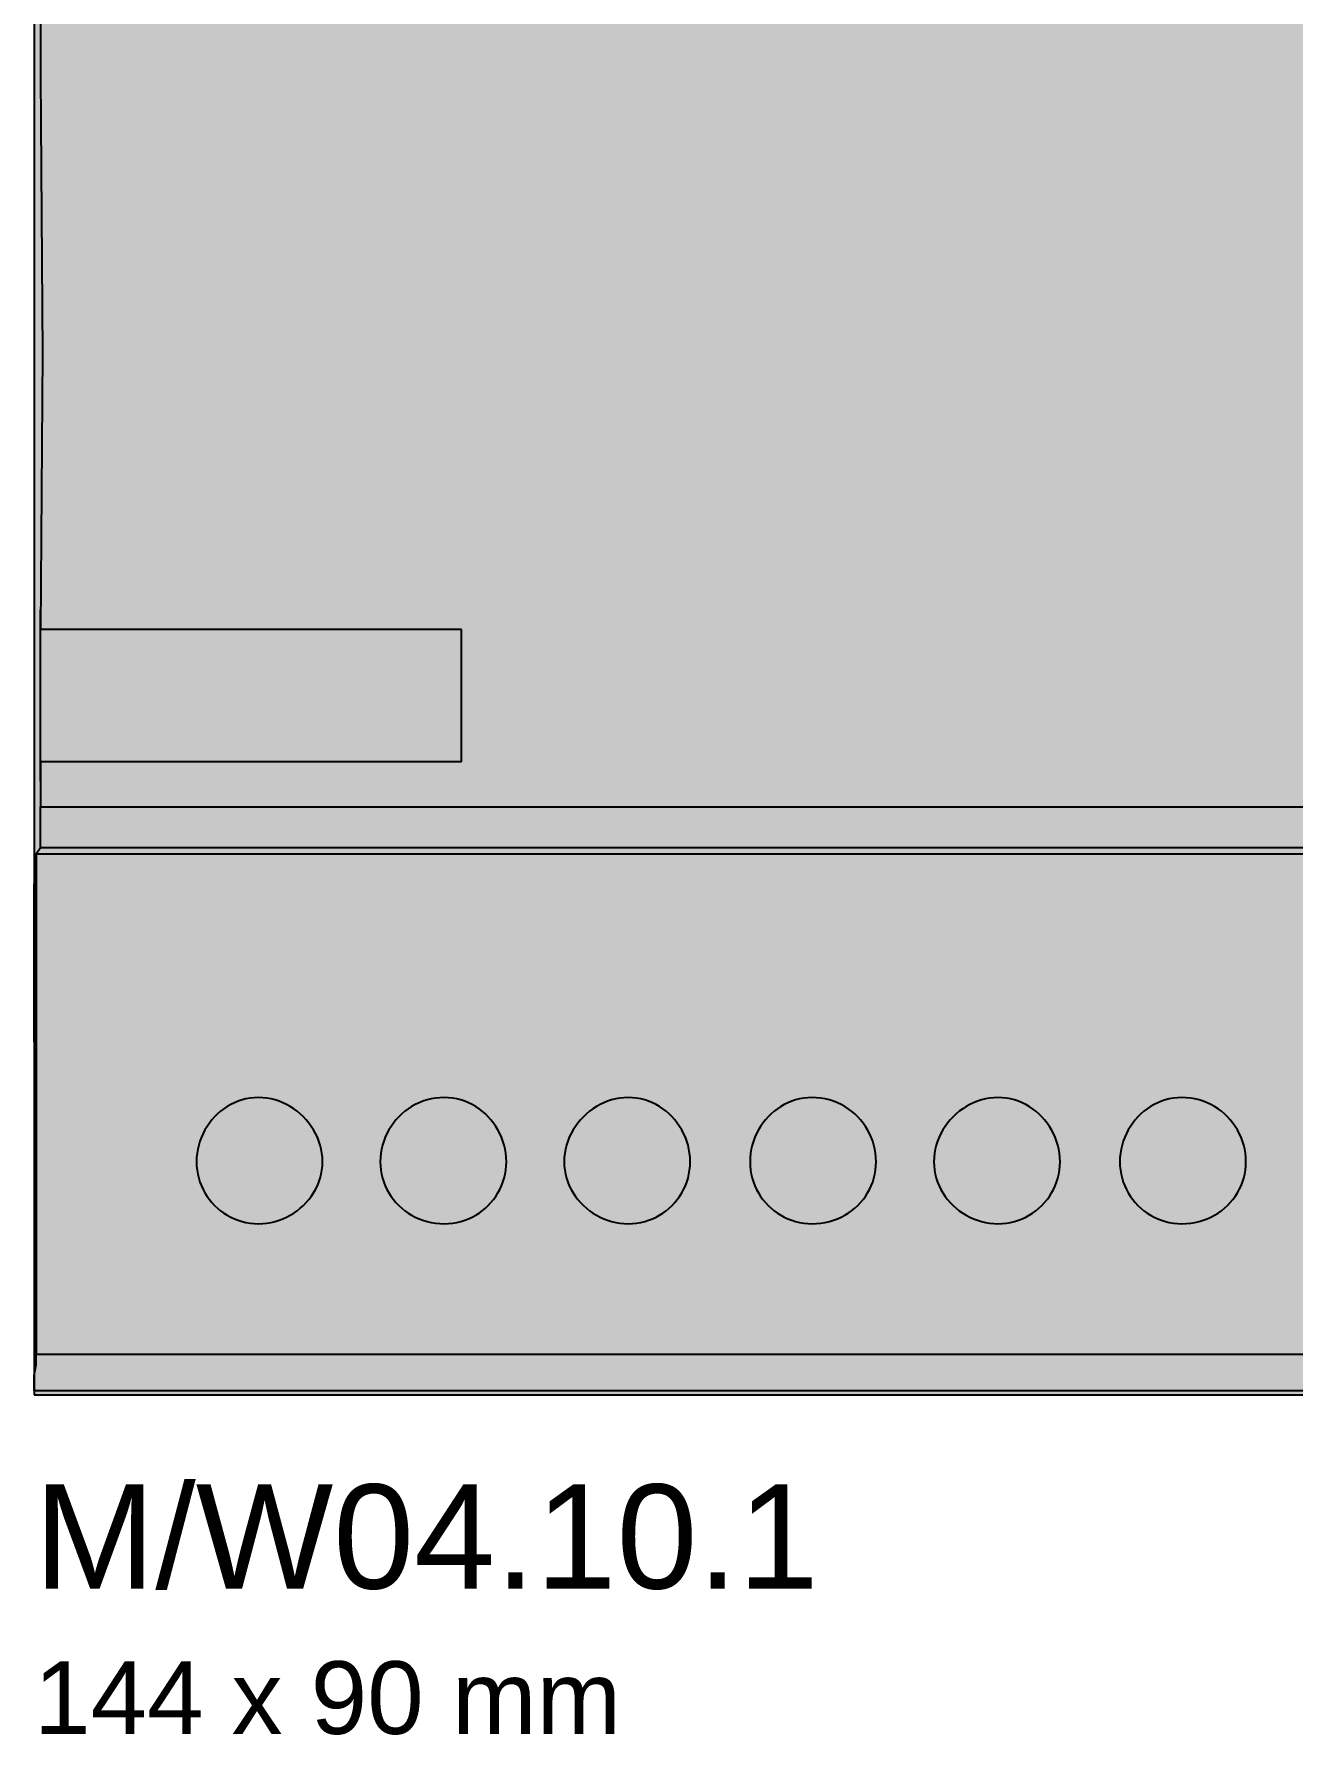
# Model space of a CAD drawing. Header units: millimetres. Extents: x 0 to 966, y -664 to 90.
# Drawn here: x 250 to 301.9, y -664 to -593.8 of the extents above; entities that cross this region are included whole.
import ezdxf

# ---------------------------------------------------------------- set-up
doc = ezdxf.new("R2010")
doc.units = ezdxf.units.MM
for name, color, linetype in [('HDL_BODY', 7, 'Continuous'), ('HDL_COLOUR', 7, 'Continuous'), ('HDL_DETAIL', 7, 'Continuous')]:
    doc.layers.add(name, color=color, linetype=linetype)
doc.styles.add('HDL_ARIAL', font='arial.ttf')

# ---------------------------------------------------------------- blocks, each defined once
blk = doc.blocks.new('M_W04.10.1_FRONT')
at = {"layer": 'HDL_BODY', "true_color": 0x202126}
blk.add_hatch(color=250, dxfattribs=at).paths.add_polyline_path([(0, 0), (144, 0), (144, 90), (0, 90)])
at = {"layer": 'HDL_BODY', "true_color": 0x2a2a30}
blk.add_hatch(color=250, dxfattribs=at).paths.add_polyline_path([(0.4, 20.52), (143.6, 20.52), (143.6, 68.31), (0.4, 68.31)])
at = {"layer": 'HDL_BODY', "true_color": 0x23242a}
blk.add_hatch(color=250, dxfattribs=at).paths.add_polyline_path([(0.4, 0.5), (143.6, 0.5), (143.6, 19.8), (0.4, 19.8)])
at = {"layer": 'HDL_COLOUR', "true_color": 0x757a83}
blk.add_hatch(color=8, dxfattribs=at).paths.add_polyline_path([(0.265, 26.118), (17.636, 26.118), (17.636, 31.587), (0.265, 31.587)])
at = {"layer": 'HDL_COLOUR', "true_color": 0x18191d}
for points in [[(11.904, 9.618), (11.898, 9.793), (11.879, 9.966), (11.849, 10.137), (11.806, 10.304), (11.753, 10.467), (11.689, 10.627), (11.616, 10.782), (11.532, 10.931), (11.439, 11.076), (11.338, 11.214), (11.228, 11.346), (11.111, 11.471), (10.986, 11.588), (10.854, 11.698), (10.716, 11.799), (10.572, 11.892), (10.422, 11.976), (10.268, 12.05), (10.108, 12.113), (9.945, 12.167), (9.778, 12.209), (9.608, 12.24), (9.435, 12.258), (9.259, 12.265), (9.084, 12.258), (8.912, 12.24), (8.744, 12.209), (8.58, 12.167), (8.42, 12.113), (8.264, 12.05), (8.114, 11.976), (7.969, 11.892), (7.83, 11.799), (7.697, 11.698), (7.571, 11.588), (7.451, 11.471), (7.339, 11.346), (7.235, 11.214), (7.139, 11.076), (7.051, 10.931), (6.972, 10.782), (6.903, 10.627), (6.843, 10.467), (6.793, 10.304), (6.754, 10.137), (6.725, 9.966), (6.708, 9.793), (6.702, 9.618), (6.708, 9.443), (6.725, 9.271), (6.754, 9.102), (6.793, 8.938), (6.843, 8.778), (6.903, 8.622), (6.972, 8.472), (7.051, 8.327), (7.139, 8.188), (7.235, 8.055), (7.339, 7.928), (7.451, 7.809), (7.571, 7.697), (7.697, 7.593), (7.83, 7.496), (7.969, 7.409), (8.114, 7.33), (8.264, 7.26), (8.42, 7.2), (8.58, 7.15), (8.744, 7.111), (8.912, 7.082), (9.084, 7.065), (9.259, 7.059), (9.435, 7.065), (9.608, 7.082), (9.778, 7.111), (9.945, 7.15), (10.108, 7.2), (10.268, 7.26), (10.422, 7.33), (10.572, 7.409), (10.716, 7.496), (10.854, 7.593), (10.986, 7.697), (11.111, 7.809), (11.228, 7.928), (11.338, 8.055), (11.439, 8.188), (11.532, 8.327), (11.616, 8.472), (11.689, 8.622), (11.753, 8.778), (11.806, 8.938), (11.849, 9.102), (11.879, 9.271), (11.898, 9.443), (11.904, 9.618)], [(19.488, 9.618), (19.482, 9.793), (19.465, 9.966), (19.436, 10.137), (19.397, 10.304), (19.347, 10.467), (19.287, 10.627), (19.217, 10.782), (19.139, 10.931), (19.051, 11.076), (18.955, 11.214), (18.851, 11.346), (18.739, 11.471), (18.619, 11.588), (18.493, 11.698), (18.36, 11.799), (18.221, 11.892), (18.076, 11.976), (17.926, 12.05), (17.77, 12.113), (17.61, 12.167), (17.446, 12.209), (17.277, 12.24), (17.106, 12.258), (16.931, 12.265), (16.745, 12.258), (16.564, 12.24), (16.387, 12.209), (16.214, 12.167), (16.047, 12.113), (15.885, 12.05), (15.729, 11.976), (15.579, 11.892), (15.435, 11.799), (15.298, 11.698), (15.168, 11.588), (15.046, 11.471), (14.931, 11.346), (14.825, 11.214), (14.727, 11.076), (14.638, 10.931), (14.558, 10.782), (14.488, 10.627), (14.427, 10.467), (14.377, 10.304), (14.337, 10.137), (14.309, 9.966), (14.291, 9.793), (14.285, 9.618), (14.291, 9.443), (14.309, 9.271), (14.337, 9.102), (14.377, 8.938), (14.427, 8.778), (14.488, 8.622), (14.558, 8.472), (14.638, 8.327), (14.727, 8.188), (14.825, 8.055), (14.931, 7.928), (15.046, 7.809), (15.168, 7.697), (15.298, 7.593), (15.435, 7.496), (15.579, 7.409), (15.729, 7.33), (15.885, 7.26), (16.047, 7.2), (16.214, 7.15), (16.387, 7.111), (16.564, 7.082), (16.745, 7.065), (16.931, 7.059), (17.106, 7.065), (17.277, 7.082), (17.446, 7.111), (17.61, 7.15), (17.77, 7.2), (17.926, 7.26), (18.076, 7.33), (18.221, 7.409), (18.36, 7.496), (18.493, 7.592), (18.619, 7.697), (18.739, 7.809), (18.851, 7.928), (18.955, 8.055), (19.051, 8.188), (19.139, 8.327), (19.217, 8.472), (19.287, 8.622), (19.347, 8.778), (19.397, 8.938), (19.436, 9.102), (19.465, 9.271), (19.482, 9.443), (19.488, 9.618)], [(27.072, 9.618), (27.066, 9.793), (27.048, 9.966), (27.02, 10.137), (26.98, 10.304), (26.93, 10.467), (26.87, 10.627), (26.801, 10.782), (26.722, 10.931), (26.635, 11.076), (26.538, 11.214), (26.434, 11.346), (26.322, 11.471), (26.203, 11.588), (26.077, 11.698), (25.944, 11.799), (25.805, 11.892), (25.66, 11.976), (25.509, 12.05), (25.354, 12.113), (25.194, 12.167), (25.029, 12.209), (24.861, 12.24), (24.689, 12.258), (24.515, 12.265), (24.339, 12.258), (24.166, 12.24), (23.996, 12.209), (23.829, 12.167), (23.665, 12.113), (23.506, 12.05), (23.351, 11.976), (23.202, 11.892), (23.057, 11.799), (22.919, 11.698), (22.787, 11.588), (22.663, 11.471), (22.545, 11.346), (22.435, 11.214), (22.334, 11.076), (22.241, 10.931), (22.158, 10.782), (22.084, 10.627), (22.02, 10.467), (21.967, 10.304), (21.925, 10.137), (21.894, 9.966), (21.875, 9.793), (21.869, 9.618), (21.875, 9.443), (21.894, 9.271), (21.925, 9.102), (21.967, 8.938), (22.02, 8.778), (22.084, 8.622), (22.158, 8.472), (22.241, 8.327), (22.334, 8.188), (22.435, 8.055), (22.545, 7.928), (22.663, 7.809), (22.787, 7.697), (22.919, 7.592), (23.057, 7.496), (23.202, 7.409), (23.351, 7.33), (23.506, 7.26), (23.665, 7.2), (23.829, 7.15), (23.996, 7.111), (24.166, 7.082), (24.339, 7.065), (24.515, 7.059), (24.689, 7.065), (24.861, 7.082), (25.029, 7.111), (25.194, 7.15), (25.354, 7.2), (25.509, 7.26), (25.66, 7.33), (25.805, 7.409), (25.944, 7.496), (26.077, 7.592), (26.203, 7.697), (26.322, 7.809), (26.434, 7.928), (26.538, 8.055), (26.635, 8.188), (26.722, 8.327), (26.801, 8.472), (26.87, 8.622), (26.93, 8.778), (26.98, 8.938), (27.02, 9.102), (27.048, 9.271), (27.066, 9.443), (27.072, 9.618)], [(34.742, 9.618), (34.736, 9.793), (34.719, 9.966), (34.69, 10.137), (34.65, 10.304), (34.6, 10.467), (34.54, 10.627), (34.47, 10.782), (34.39, 10.931), (34.301, 11.076), (34.203, 11.214), (34.097, 11.346), (33.982, 11.471), (33.86, 11.588), (33.73, 11.698), (33.594, 11.799), (33.45, 11.892), (33.3, 11.976), (33.144, 12.05), (32.982, 12.113), (32.815, 12.167), (32.643, 12.209), (32.466, 12.24), (32.285, 12.258), (32.099, 12.265), (31.924, 12.258), (31.752, 12.24), (31.584, 12.209), (31.419, 12.167), (31.259, 12.113), (31.103, 12.05), (30.953, 11.976), (30.808, 11.892), (30.668, 11.799), (30.535, 11.698), (30.409, 11.588), (30.29, 11.471), (30.178, 11.346), (30.073, 11.214), (29.977, 11.076), (29.889, 10.931), (29.811, 10.782), (29.741, 10.627), (29.681, 10.467), (29.631, 10.304), (29.592, 10.137), (29.563, 9.966), (29.546, 9.793), (29.54, 9.618), (29.546, 9.443), (29.563, 9.271), (29.592, 9.102), (29.631, 8.938), (29.681, 8.778), (29.741, 8.622), (29.811, 8.472), (29.889, 8.327), (29.977, 8.188), (30.073, 8.055), (30.178, 7.928), (30.29, 7.809), (30.409, 7.697), (30.535, 7.592), (30.668, 7.496), (30.808, 7.409), (30.953, 7.33), (31.103, 7.26), (31.259, 7.2), (31.419, 7.15), (31.584, 7.111), (31.752, 7.082), (31.924, 7.065), (32.099, 7.059), (32.285, 7.065), (32.466, 7.082), (32.643, 7.111), (32.815, 7.15), (32.982, 7.2), (33.144, 7.26), (33.3, 7.33), (33.45, 7.409), (33.594, 7.496), (33.73, 7.592), (33.86, 7.697), (33.982, 7.809), (34.097, 7.928), (34.203, 8.055), (34.301, 8.188), (34.39, 8.327), (34.47, 8.472), (34.54, 8.622), (34.6, 8.778), (34.65, 8.938), (34.69, 9.102), (34.719, 9.271), (34.736, 9.443), (34.742, 9.618)], [(42.328, 9.618), (42.323, 9.793), (42.305, 9.966), (42.276, 10.137), (42.237, 10.304), (42.187, 10.467), (42.127, 10.627), (42.057, 10.782), (41.978, 10.931), (41.891, 11.076), (41.794, 11.214), (41.69, 11.346), (41.578, 11.471), (41.458, 11.588), (41.332, 11.698), (41.199, 11.799), (41.059, 11.892), (40.914, 11.976), (40.764, 12.05), (40.609, 12.113), (40.448, 12.167), (40.284, 12.209), (40.116, 12.24), (39.944, 12.258), (39.769, 12.265), (39.594, 12.258), (39.421, 12.24), (39.25, 12.209), (39.083, 12.167), (38.92, 12.113), (38.76, 12.05), (38.606, 11.976), (38.456, 11.892), (38.312, 11.799), (38.174, 11.698), (38.042, 11.588), (37.917, 11.471), (37.8, 11.346), (37.69, 11.214), (37.588, 11.076), (37.496, 10.931), (37.412, 10.782), (37.338, 10.627), (37.274, 10.467), (37.221, 10.304), (37.179, 10.137), (37.148, 9.966), (37.13, 9.793), (37.123, 9.618), (37.13, 9.443), (37.148, 9.271), (37.179, 9.102), (37.221, 8.938), (37.274, 8.778), (37.338, 8.622), (37.412, 8.472), (37.496, 8.327), (37.588, 8.188), (37.69, 8.055), (37.8, 7.928), (37.917, 7.809), (38.042, 7.697), (38.174, 7.592), (38.312, 7.496), (38.456, 7.409), (38.606, 7.33), (38.76, 7.26), (38.92, 7.2), (39.083, 7.15), (39.25, 7.111), (39.421, 7.082), (39.594, 7.065), (39.769, 7.059), (39.944, 7.065), (40.116, 7.082), (40.284, 7.111), (40.448, 7.15), (40.609, 7.2), (40.764, 7.26), (40.914, 7.33), (41.059, 7.409), (41.199, 7.496), (41.332, 7.592), (41.458, 7.697), (41.578, 7.809), (41.69, 7.928), (41.794, 8.055), (41.891, 8.188), (41.978, 8.327), (42.057, 8.472), (42.127, 8.622), (42.187, 8.778), (42.237, 8.938), (42.276, 9.102), (42.305, 9.271), (42.323, 9.443), (42.328, 9.618)], [(49.998, 9.618), (49.992, 9.793), (49.974, 9.966), (49.946, 10.137), (49.906, 10.304), (49.856, 10.467), (49.795, 10.627), (49.725, 10.782), (49.645, 10.931), (49.556, 11.076), (49.458, 11.214), (49.352, 11.346), (49.238, 11.471), (49.115, 11.588), (48.985, 11.698), (48.848, 11.799), (48.705, 11.892), (48.555, 11.976), (48.398, 12.05), (48.236, 12.113), (48.069, 12.167), (47.896, 12.209), (47.719, 12.24), (47.538, 12.258), (47.352, 12.265), (47.177, 12.258), (47.005, 12.24), (46.837, 12.209), (46.673, 12.167), (46.513, 12.113), (46.358, 12.05), (46.207, 11.976), (46.062, 11.892), (45.923, 11.799), (45.79, 11.698), (45.664, 11.588), (45.545, 11.471), (45.433, 11.346), (45.329, 11.214), (45.233, 11.076), (45.145, 10.931), (45.066, 10.782), (44.997, 10.627), (44.937, 10.467), (44.887, 10.304), (44.848, 10.137), (44.819, 9.966), (44.802, 9.793), (44.796, 9.618), (44.802, 9.443), (44.819, 9.271), (44.848, 9.102), (44.887, 8.938), (44.937, 8.778), (44.997, 8.622), (45.066, 8.472), (45.145, 8.327), (45.233, 8.188), (45.329, 8.055), (45.433, 7.928), (45.545, 7.809), (45.664, 7.697), (45.79, 7.592), (45.923, 7.496), (46.062, 7.409), (46.207, 7.33), (46.358, 7.26), (46.513, 7.2), (46.673, 7.15), (46.837, 7.111), (47.005, 7.082), (47.177, 7.065), (47.352, 7.059), (47.538, 7.065), (47.719, 7.082), (47.896, 7.111), (48.069, 7.15), (48.236, 7.2), (48.398, 7.26), (48.555, 7.33), (48.705, 7.409), (48.848, 7.496), (48.985, 7.592), (49.115, 7.697), (49.238, 7.809), (49.352, 7.928), (49.458, 8.055), (49.556, 8.188), (49.645, 8.327), (49.725, 8.472), (49.795, 8.622), (49.856, 8.778), (49.906, 8.938), (49.946, 9.102), (49.974, 9.271), (49.992, 9.443), (49.998, 9.618)]]:
    blk.add_hatch(color=250, dxfattribs=at).paths.add_polyline_path(points)
at = {"layer": 'HDL_DETAIL', "color": 251, "true_color": 0x52555c}
for points in [[(0, 0), (144, 0), (144, 90), (0, 90), (0, 0)], [(0, 22.324), (144, 22.324), (144, 67.764), (0, 67.764), (0, 22.324)], [(0.265, 32.383), (0.265, 32.383)], [(0.265, 32.383), (0.265, 32.383)], [(0.265, 32.383), (0.265, 32.383)], [(0.265, 32.383), (0.265, 32.383)], [(0.265, 32.383), (0.265, 32.383)], [(0.265, 32.383), (0.265, 32.383)], [(0.265, 32.383), (0.265, 32.383)], [(0.265, 32.383), (0.265, 32.383)], [(0.265, 32.383), (0.265, 32.383)], [(0.265, 32.383), (0.265, 32.383)], [(0.265, 32.383), (0.265, 32.383)], [(0.265, 32.383), (0.265, 32.383)], [(0.265, 32.383), (0.265, 32.383)], [(0.265, 32.383), (0.265, 32.383)], [(0.265, 32.383), (0.265, 32.383)], [(0.265, 32.383), (0.265, 32.383)], [(0.265, 32.383), (0.265, 32.383)], [(0.265, 32.383), (0.265, 32.383)], [(0.265, 32.383), (0.265, 32.383)], [(0.265, 32.383), (0.265, 32.383)], [(0.265, 32.383), (0.265, 32.383)], [(0.265, 32.383), (0.265, 32.383)], [(0.265, 32.383), (0.265, 32.383)], [(0.265, 31.587), (0.265, 31.587)], [(17.636, 31.587), (17.636, 31.587)], [(17.636, 31.587), (17.636, 31.587)], [(0.265, 26.118), (0.265, 26.118)], [(17.636, 26.118), (17.636, 26.118)], [(17.636, 26.118), (17.636, 26.118)], [(0.265, 25.324), (0.265, 25.324)], [(0.265, 25.324), (0.265, 25.324)], [(0.265, 25.324), (0.265, 25.324)], [(0.265, 25.324), (0.265, 25.324)], [(0.265, 25.324), (0.265, 25.324)], [(0.265, 25.324), (0.265, 25.324)], [(0.265, 25.324), (0.265, 25.324)], [(0.265, 25.324), (0.265, 25.324)], [(0.265, 25.324), (0.265, 25.324)], [(0.265, 25.324), (0.265, 25.324)], [(0.265, 25.324), (0.265, 25.324)], [(0.265, 25.324), (0.265, 25.324)], [(0.265, 25.324), (0.265, 25.324)], [(0.265, 25.324), (0.265, 25.324)], [(0.265, 25.324), (0.265, 25.324)], [(0.265, 25.324), (0.265, 25.324)], [(0.265, 25.324), (0.265, 25.324)], [(0.265, 25.324), (0.265, 25.324)], [(0.265, 25.324), (0.265, 25.324)], [(0.265, 25.324), (0.265, 25.324)], [(0.265, 25.324), (0.265, 25.324)], [(0.265, 25.324), (0.265, 25.324)], [(0.265, 25.324), (0.265, 25.324)], [(0, 25.235), (0, 25.235)], [(0.265, 24.265), (0.265, 24.265)], [(0, 23.383), (0, 23.383)], [(0.265, 22.588), (0.265, 22.588)], [(0.265, 22.588), (0.265, 22.588)], [(0.088, 22.324), (0.088, 22.324)], [(0.088, 22.324), (0.088, 22.324)], [(0.088, 22.324), (0.088, 22.324)], [(0, 21.088), (0, 21.088)], [(0, 21.088), (0, 21.088)], [(0, 21.088), (0, 21.088)], [(0, 21.088), (0, 21.088)], [(0, 21.088), (0, 21.088)], [(0, 21.088), (0, 21.088)], [(0, 21.088), (0, 21.088)], [(0, 21.088), (0, 21.088)], [(0, 21.088), (0, 21.088)], [(0, 21.088), (0, 21.088)], [(0, 21.088), (0, 21.088)], [(0, 21.088), (0, 21.088)], [(0, 21.088), (0, 21.088)], [(0, 21.088), (0, 21.088)], [(0, 21.088), (0, 21.088)], [(0, 21.088), (0, 21.088)], [(0, 21.088), (0, 21.088)], [(0, 21.088), (0, 21.088)], [(0, 21.088), (0, 21.088)], [(0, 21.088), (0, 21.088)], [(0, 21.088), (0, 21.088)], [(0, 21.088), (0, 21.088)], [(0, 21.088), (0, 21.088)], [(0, 21.088), (0, 21.088)], [(0, 21.088), (0, 21.088)], [(0, 20.824), (0, 20.824)], [(0, 20.824), (0, 20.824)], [(0, 20.824), (0, 20.824)], [(0, 20.824), (0, 20.824)], [(0, 20.824), (0, 20.824)], [(0, 20.824), (0, 20.824)], [(0, 20.824), (0, 20.824)], [(0, 20.824), (0, 20.824)], [(0, 20.824), (0, 20.824)], [(0, 20.824), (0, 20.824)], [(0, 20.824), (0, 20.824)], [(0, 20.824), (0, 20.824)], [(0, 20.824), (0, 20.824)], [(0, 20.824), (0, 20.824)], [(0, 20.824), (0, 20.824)], [(0, 20.824), (0, 20.824)], [(0, 20.824), (0, 20.824)], [(0, 20.824), (0, 20.824)], [(0, 20.824), (0, 20.824)], [(0, 20.824), (0, 20.824)], [(0, 20.824), (0, 20.824)], [(0, 20.824), (0, 20.824)], [(0, 20.824), (0, 20.824)], [(0, 20.824), (0, 20.824)], [(0, 14.824), (0, 14.824)], [(0, 14.824), (0, 14.824)], [(0, 14.824), (0, 14.824)], [(0, 14.824), (0, 14.824)], [(0, 14.824), (0, 14.824)], [(0, 14.824), (0, 14.824)], [(0, 14.824), (0, 14.824)], [(0, 14.824), (0, 14.824)], [(0, 14.824), (0, 14.824)], [(0, 14.824), (0, 14.824)], [(0, 14.824), (0, 14.824)], [(0, 14.824), (0, 14.824)], [(0, 14.824), (0, 14.824)], [(0, 14.824), (0, 14.824)], [(0, 14.824), (0, 14.824)], [(0, 14.824), (0, 14.824)], [(0, 14.824), (0, 14.824)], [(0, 14.824), (0, 14.824)], [(0, 14.824), (0, 14.824)], [(0, 14.824), (0, 14.824)], [(0, 14.824), (0, 14.824)], [(0, 14.824), (0, 14.824)], [(0, 14.824), (0, 14.824)], [(0, 14.824), (0, 14.824)], [(0, 14.559), (0, 14.559)], [(0, 14.559), (0, 14.559)], [(0, 14.559), (0, 14.559)], [(0, 14.559), (0, 14.559)], [(0, 14.559), (0, 14.559)], [(0, 14.559), (0, 14.559)], [(0, 14.559), (0, 14.559)], [(0, 14.559), (0, 14.559)], [(0, 14.559), (0, 14.559)], [(0, 14.559), (0, 14.559)], [(0, 14.559), (0, 14.559)], [(0, 14.559), (0, 14.559)], [(0, 14.559), (0, 14.559)], [(0, 14.559), (0, 14.559)], [(0, 14.559), (0, 14.559)], [(0, 14.559), (0, 14.559)], [(0, 14.559), (0, 14.559)], [(0, 14.559), (0, 14.559)], [(0, 14.559), (0, 14.559)], [(0, 14.559), (0, 14.559)], [(0, 14.559), (0, 14.559)], [(0, 14.559), (0, 14.559)], [(0, 14.559), (0, 14.559)], [(0, 14.559), (0, 14.559)], [(0, 14.559), (0, 14.559)], [(0, 12.353), (0, 12.353)], [(11.904, 9.618), (11.898, 9.793), (11.879, 9.966), (11.849, 10.137), (11.806, 10.304), (11.753, 10.467), (11.689, 10.627), (11.616, 10.782), (11.532, 10.931), (11.439, 11.076), (11.338, 11.214), (11.228, 11.346), (11.111, 11.471), (10.986, 11.588), (10.854, 11.698), (10.716, 11.799), (10.572, 11.892), (10.422, 11.976), (10.268, 12.05), (10.108, 12.113), (9.945, 12.167), (9.778, 12.209), (9.608, 12.24), (9.435, 12.258), (9.259, 12.265), (9.084, 12.258), (8.912, 12.24), (8.744, 12.209), (8.58, 12.167), (8.42, 12.113), (8.264, 12.05), (8.114, 11.976), (7.969, 11.892), (7.83, 11.799), (7.697, 11.698), (7.571, 11.588), (7.451, 11.471), (7.339, 11.346), (7.235, 11.214), (7.139, 11.076), (7.051, 10.931), (6.972, 10.782), (6.903, 10.627), (6.843, 10.467), (6.793, 10.304), (6.754, 10.137), (6.725, 9.966), (6.708, 9.793), (6.702, 9.618), (6.708, 9.443), (6.725, 9.271), (6.754, 9.102), (6.793, 8.938), (6.843, 8.778), (6.903, 8.622), (6.972, 8.472), (7.051, 8.327), (7.139, 8.188), (7.235, 8.055), (7.339, 7.928), (7.451, 7.809), (7.571, 7.697), (7.697, 7.593), (7.83, 7.496), (7.969, 7.409), (8.114, 7.33), (8.264, 7.26), (8.42, 7.2), (8.58, 7.15), (8.744, 7.111), (8.912, 7.082), (9.084, 7.065), (9.259, 7.059), (9.435, 7.065), (9.608, 7.082), (9.778, 7.111), (9.945, 7.15), (10.108, 7.2), (10.268, 7.26), (10.422, 7.33), (10.572, 7.409), (10.716, 7.496), (10.854, 7.593), (10.986, 7.697), (11.111, 7.809), (11.228, 7.928), (11.338, 8.055), (11.439, 8.188), (11.532, 8.327), (11.616, 8.472), (11.689, 8.622), (11.753, 8.778), (11.806, 8.938), (11.849, 9.102), (11.879, 9.271), (11.898, 9.443), (11.904, 9.618)], [(19.488, 9.618), (19.482, 9.793), (19.465, 9.966), (19.436, 10.137), (19.397, 10.304), (19.347, 10.467), (19.287, 10.627), (19.217, 10.782), (19.139, 10.931), (19.051, 11.076), (18.955, 11.214), (18.851, 11.346), (18.739, 11.471), (18.619, 11.588), (18.493, 11.698), (18.36, 11.799), (18.221, 11.892), (18.076, 11.976), (17.926, 12.05), (17.77, 12.113), (17.61, 12.167), (17.446, 12.209), (17.277, 12.24), (17.106, 12.258), (16.931, 12.265), (16.745, 12.258), (16.564, 12.24), (16.387, 12.209), (16.214, 12.167), (16.047, 12.113), (15.885, 12.05), (15.729, 11.976), (15.579, 11.892), (15.435, 11.799), (15.298, 11.698), (15.168, 11.588), (15.046, 11.471), (14.931, 11.346), (14.825, 11.214), (14.727, 11.076), (14.638, 10.931), (14.558, 10.782), (14.488, 10.627), (14.427, 10.467), (14.377, 10.304), (14.337, 10.137), (14.309, 9.966), (14.291, 9.793), (14.285, 9.618), (14.291, 9.443), (14.309, 9.271), (14.337, 9.102), (14.377, 8.938), (14.427, 8.778), (14.488, 8.622), (14.558, 8.472), (14.638, 8.327), (14.727, 8.188), (14.825, 8.055), (14.931, 7.928), (15.046, 7.809), (15.168, 7.697), (15.298, 7.593), (15.435, 7.496), (15.579, 7.409), (15.729, 7.33), (15.885, 7.26), (16.047, 7.2), (16.214, 7.15), (16.387, 7.111), (16.564, 7.082), (16.745, 7.065), (16.931, 7.059), (17.106, 7.065), (17.277, 7.082), (17.446, 7.111), (17.61, 7.15), (17.77, 7.2), (17.926, 7.26), (18.076, 7.33), (18.221, 7.409), (18.36, 7.496), (18.493, 7.592), (18.619, 7.697), (18.739, 7.809), (18.851, 7.928), (18.955, 8.055), (19.051, 8.188), (19.139, 8.327), (19.217, 8.472), (19.287, 8.622), (19.347, 8.778), (19.397, 8.938), (19.436, 9.102), (19.465, 9.271), (19.482, 9.443), (19.488, 9.618)], [(27.072, 9.618), (27.066, 9.793), (27.048, 9.966), (27.02, 10.137), (26.98, 10.304), (26.93, 10.467), (26.87, 10.627), (26.801, 10.782), (26.722, 10.931), (26.635, 11.076), (26.538, 11.214), (26.434, 11.346), (26.322, 11.471), (26.203, 11.588), (26.077, 11.698), (25.944, 11.799), (25.805, 11.892), (25.66, 11.976), (25.509, 12.05), (25.354, 12.113), (25.194, 12.167), (25.029, 12.209), (24.861, 12.24), (24.689, 12.258), (24.515, 12.265), (24.339, 12.258), (24.166, 12.24), (23.996, 12.209), (23.829, 12.167), (23.665, 12.113), (23.506, 12.05), (23.351, 11.976), (23.202, 11.892), (23.057, 11.799), (22.919, 11.698), (22.787, 11.588), (22.663, 11.471), (22.545, 11.346), (22.435, 11.214), (22.334, 11.076), (22.241, 10.931), (22.158, 10.782), (22.084, 10.627), (22.02, 10.467), (21.967, 10.304), (21.925, 10.137), (21.894, 9.966), (21.875, 9.793), (21.869, 9.618), (21.875, 9.443), (21.894, 9.271), (21.925, 9.102), (21.967, 8.938), (22.02, 8.778), (22.084, 8.622), (22.158, 8.472), (22.241, 8.327), (22.334, 8.188), (22.435, 8.055), (22.545, 7.928), (22.663, 7.809), (22.787, 7.697), (22.919, 7.592), (23.057, 7.496), (23.202, 7.409), (23.351, 7.33), (23.506, 7.26), (23.665, 7.2), (23.829, 7.15), (23.996, 7.111), (24.166, 7.082), (24.339, 7.065), (24.515, 7.059), (24.689, 7.065), (24.861, 7.082), (25.029, 7.111), (25.194, 7.15), (25.354, 7.2), (25.509, 7.26), (25.66, 7.33), (25.805, 7.409), (25.944, 7.496), (26.077, 7.592), (26.203, 7.697), (26.322, 7.809), (26.434, 7.928), (26.538, 8.055), (26.635, 8.188), (26.722, 8.327), (26.801, 8.472), (26.87, 8.622), (26.93, 8.778), (26.98, 8.938), (27.02, 9.102), (27.048, 9.271), (27.066, 9.443), (27.072, 9.618)], [(34.742, 9.618), (34.736, 9.793), (34.719, 9.966), (34.69, 10.137), (34.65, 10.304), (34.6, 10.467), (34.54, 10.627), (34.47, 10.782), (34.39, 10.931), (34.301, 11.076), (34.203, 11.214), (34.097, 11.346), (33.982, 11.471), (33.86, 11.588), (33.73, 11.698), (33.594, 11.799), (33.45, 11.892), (33.3, 11.976), (33.144, 12.05), (32.982, 12.113), (32.815, 12.167), (32.643, 12.209), (32.466, 12.24), (32.285, 12.258), (32.099, 12.265), (31.924, 12.258), (31.752, 12.24), (31.584, 12.209), (31.419, 12.167), (31.259, 12.113), (31.103, 12.05), (30.953, 11.976), (30.808, 11.892), (30.668, 11.799), (30.535, 11.698), (30.409, 11.588), (30.29, 11.471), (30.178, 11.346), (30.073, 11.214), (29.977, 11.076), (29.889, 10.931), (29.811, 10.782), (29.741, 10.627), (29.681, 10.467), (29.631, 10.304), (29.592, 10.137), (29.563, 9.966), (29.546, 9.793), (29.54, 9.618), (29.546, 9.443), (29.563, 9.271), (29.592, 9.102), (29.631, 8.938), (29.681, 8.778), (29.741, 8.622), (29.811, 8.472), (29.889, 8.327), (29.977, 8.188), (30.073, 8.055), (30.178, 7.928), (30.29, 7.809), (30.409, 7.697), (30.535, 7.592), (30.668, 7.496), (30.808, 7.409), (30.953, 7.33), (31.103, 7.26), (31.259, 7.2), (31.419, 7.15), (31.584, 7.111), (31.752, 7.082), (31.924, 7.065), (32.099, 7.059), (32.285, 7.065), (32.466, 7.082), (32.643, 7.111), (32.815, 7.15), (32.982, 7.2), (33.144, 7.26), (33.3, 7.33), (33.45, 7.409), (33.594, 7.496), (33.73, 7.592), (33.86, 7.697), (33.982, 7.809), (34.097, 7.928), (34.203, 8.055), (34.301, 8.188), (34.39, 8.327), (34.47, 8.472), (34.54, 8.622), (34.6, 8.778), (34.65, 8.938), (34.69, 9.102), (34.719, 9.271), (34.736, 9.443), (34.742, 9.618)], [(42.328, 9.618), (42.323, 9.793), (42.305, 9.966), (42.276, 10.137), (42.237, 10.304), (42.187, 10.467), (42.127, 10.627), (42.057, 10.782), (41.978, 10.931), (41.891, 11.076), (41.794, 11.214), (41.69, 11.346), (41.578, 11.471), (41.458, 11.588), (41.332, 11.698), (41.199, 11.799), (41.059, 11.892), (40.914, 11.976), (40.764, 12.05), (40.609, 12.113), (40.448, 12.167), (40.284, 12.209), (40.116, 12.24), (39.944, 12.258), (39.769, 12.265), (39.594, 12.258), (39.421, 12.24), (39.25, 12.209), (39.083, 12.167), (38.92, 12.113), (38.76, 12.05), (38.606, 11.976), (38.456, 11.892), (38.312, 11.799), (38.174, 11.698), (38.042, 11.588), (37.917, 11.471), (37.8, 11.346), (37.69, 11.214), (37.588, 11.076), (37.496, 10.931), (37.412, 10.782), (37.338, 10.627), (37.274, 10.467), (37.221, 10.304), (37.179, 10.137), (37.148, 9.966), (37.13, 9.793), (37.123, 9.618), (37.13, 9.443), (37.148, 9.271), (37.179, 9.102), (37.221, 8.938), (37.274, 8.778), (37.338, 8.622), (37.412, 8.472), (37.496, 8.327), (37.588, 8.188), (37.69, 8.055), (37.8, 7.928), (37.917, 7.809), (38.042, 7.697), (38.174, 7.592), (38.312, 7.496), (38.456, 7.409), (38.606, 7.33), (38.76, 7.26), (38.92, 7.2), (39.083, 7.15), (39.25, 7.111), (39.421, 7.082), (39.594, 7.065), (39.769, 7.059), (39.944, 7.065), (40.116, 7.082), (40.284, 7.111), (40.448, 7.15), (40.609, 7.2), (40.764, 7.26), (40.914, 7.33), (41.059, 7.409), (41.199, 7.496), (41.332, 7.592), (41.458, 7.697), (41.578, 7.809), (41.69, 7.928), (41.794, 8.055), (41.891, 8.188), (41.978, 8.327), (42.057, 8.472), (42.127, 8.622), (42.187, 8.778), (42.237, 8.938), (42.276, 9.102), (42.305, 9.271), (42.323, 9.443), (42.328, 9.618)], [(49.998, 9.618), (49.992, 9.793), (49.974, 9.966), (49.946, 10.137), (49.906, 10.304), (49.856, 10.467), (49.795, 10.627), (49.725, 10.782), (49.645, 10.931), (49.556, 11.076), (49.458, 11.214), (49.352, 11.346), (49.238, 11.471), (49.115, 11.588), (48.985, 11.698), (48.848, 11.799), (48.705, 11.892), (48.555, 11.976), (48.398, 12.05), (48.236, 12.113), (48.069, 12.167), (47.896, 12.209), (47.719, 12.24), (47.538, 12.258), (47.352, 12.265), (47.177, 12.258), (47.005, 12.24), (46.837, 12.209), (46.673, 12.167), (46.513, 12.113), (46.358, 12.05), (46.207, 11.976), (46.062, 11.892), (45.923, 11.799), (45.79, 11.698), (45.664, 11.588), (45.545, 11.471), (45.433, 11.346), (45.329, 11.214), (45.233, 11.076), (45.145, 10.931), (45.066, 10.782), (44.997, 10.627), (44.937, 10.467), (44.887, 10.304), (44.848, 10.137), (44.819, 9.966), (44.802, 9.793), (44.796, 9.618), (44.802, 9.443), (44.819, 9.271), (44.848, 9.102), (44.887, 8.938), (44.937, 8.778), (44.997, 8.622), (45.066, 8.472), (45.145, 8.327), (45.233, 8.188), (45.329, 8.055), (45.433, 7.928), (45.545, 7.809), (45.664, 7.697), (45.79, 7.592), (45.923, 7.496), (46.062, 7.409), (46.207, 7.33), (46.358, 7.26), (46.513, 7.2), (46.673, 7.15), (46.837, 7.111), (47.005, 7.082), (47.177, 7.065), (47.352, 7.059), (47.538, 7.065), (47.719, 7.082), (47.896, 7.111), (48.069, 7.15), (48.236, 7.2), (48.398, 7.26), (48.555, 7.33), (48.705, 7.409), (48.848, 7.496), (48.985, 7.592), (49.115, 7.697), (49.238, 7.809), (49.352, 7.928), (49.458, 8.055), (49.556, 8.188), (49.645, 8.327), (49.725, 8.472), (49.795, 8.622), (49.856, 8.778), (49.906, 8.938), (49.946, 9.102), (49.974, 9.271), (49.992, 9.443), (49.998, 9.618)], [(0, 10.412), (0, 10.412)], [(0.088, 1.676), (0.088, 1.676)], [(0.088, 1.676), (0.088, 1.676)], [(0, 0.176), (0, 0.176)], [(0, 0.176), (0, 0.176)]]:
    blk.add_lwpolyline(points, close=True, dxfattribs=at)
for points in [[(0.265, 65.825), (0.265, 54.44), (0.353, 42.972), (0.265, 31.587)], [(0.265, 31.587), (0.265, 32.383)], [(0.265, 26.118), (0.265, 27.706), (0.265, 30), (0.265, 31.587)], [(17.636, 31.587), (0.265, 31.587)], [(17.636, 31.587), (0.265, 31.587)], [(17.636, 31.587), (0.265, 31.587)], [(17.636, 31.587), (0.265, 31.587)], [(17.636, 31.587), (0.265, 31.587)], [(17.636, 31.587), (0.265, 31.587)], [(17.636, 31.587), (0.265, 31.587)], [(17.636, 31.587), (0.265, 31.587)], [(17.636, 31.587), (0.265, 31.587)], [(17.636, 31.587), (0.265, 31.587)], [(17.636, 31.587), (0.265, 31.587)], [(17.636, 31.587), (0.265, 31.587)], [(17.636, 31.587), (0.265, 31.587)], [(17.636, 31.587), (0.265, 31.587)], [(17.636, 31.587), (0.265, 31.587)], [(17.636, 31.587), (0.265, 31.587)], [(17.636, 31.587), (0.265, 31.587)], [(17.636, 31.587), (0.265, 31.587)], [(17.636, 31.587), (0.265, 31.587)], [(17.636, 31.587), (0.265, 31.587)], [(17.636, 31.587), (0.265, 31.587)], [(17.636, 26.118), (17.636, 31.587)], [(17.636, 26.118), (17.636, 31.587)], [(17.636, 26.118), (17.636, 31.587)], [(17.636, 26.118), (17.636, 31.587)], [(17.636, 26.118), (17.636, 31.587)], [(17.636, 26.118), (17.636, 31.587)], [(17.636, 26.118), (17.636, 31.587)], [(17.636, 26.118), (17.636, 31.587)], [(17.636, 26.118), (17.636, 31.587)], [(17.636, 26.118), (17.636, 31.587)], [(17.636, 26.118), (17.636, 31.587)], [(17.636, 26.118), (17.636, 31.587)], [(17.636, 26.118), (17.636, 31.587)], [(17.636, 26.118), (17.636, 31.587)], [(17.636, 26.118), (17.636, 31.587)], [(17.636, 26.118), (17.636, 31.587)], [(17.636, 26.118), (17.636, 31.587)], [(17.636, 26.118), (17.636, 31.587)], [(17.636, 26.118), (17.636, 31.587)], [(17.636, 26.118), (17.636, 31.587)], [(17.636, 26.118), (17.636, 31.587)], [(0.265, 26.118), (0.265, 25.5), (0.265, 24.883), (0.265, 24.265)], [(0.265, 25.324), (0.265, 26.118)], [(17.636, 26.118), (0.265, 26.118)], [(17.636, 26.118), (0.265, 26.118)], [(17.636, 26.118), (0.265, 26.118)], [(17.636, 26.118), (0.265, 26.118)], [(17.636, 26.118), (0.265, 26.118)], [(17.636, 26.118), (0.265, 26.118)], [(17.636, 26.118), (0.265, 26.118)], [(17.636, 26.118), (0.265, 26.118)], [(17.636, 26.118), (0.265, 26.118)], [(17.636, 26.118), (0.265, 26.118)], [(17.636, 26.118), (0.265, 26.118)], [(17.636, 26.118), (0.265, 26.118)], [(17.636, 26.118), (0.265, 26.118)], [(17.636, 26.118), (0.265, 26.118)], [(17.636, 26.118), (0.265, 26.118)], [(17.636, 26.118), (0.265, 26.118)], [(17.636, 26.118), (0.265, 26.118)], [(17.636, 26.118), (0.265, 26.118)], [(17.636, 26.118), (0.265, 26.118)], [(17.636, 26.118), (0.265, 26.118)], [(17.636, 26.118), (0.265, 26.118)], [(0, 25.235), (0, 25.147), (0, 24.883), (0, 24.441), (0, 23.912), (0, 23.383)], [(0.265, 22.588), (0.265, 22.677), (0.265, 22.853), (0.265, 23.294), (0.265, 23.736), (0.265, 24.265)], [(0.265, 24.265), (143.032, 24.265)], [(0.265, 24.265), (143.032, 24.265)], [(0.265, 24.265), (143.032, 24.265)], [(0.265, 24.265), (143.032, 24.265)], [(0.265, 24.265), (143.032, 24.265)], [(0.265, 24.265), (143.032, 24.265)], [(0.265, 24.265), (143.032, 24.265)], [(0.265, 24.265), (143.032, 24.265)], [(0.265, 24.265), (143.032, 24.265)], [(0.265, 24.265), (143.032, 24.265)], [(0.265, 24.265), (143.032, 24.265)], [(0.265, 24.265), (143.032, 24.265)], [(0.265, 24.265), (143.032, 24.265)], [(0.265, 24.265), (143.032, 24.265)], [(0.265, 24.265), (143.032, 24.265)], [(0.265, 24.265), (143.032, 24.265)], [(0.265, 24.265), (143.032, 24.265)], [(0.265, 24.265), (143.032, 24.265)], [(0.265, 24.265), (143.032, 24.265)], [(0.265, 24.265), (143.032, 24.265)], [(0.265, 24.265), (143.032, 24.265)], [(0, 23.383), (0, 21.088)], [(0, 23.383), (0, 21.088)], [(0, 23.383), (0, 21.088)], [(0, 23.383), (0, 21.088)], [(0, 23.383), (0, 21.088)], [(0, 23.383), (0, 21.088)], [(0, 23.383), (0, 21.088)], [(0, 23.383), (0, 21.088)], [(0, 23.383), (0, 21.088)], [(0, 23.383), (0, 21.088)], [(0, 23.383), (0, 21.088)], [(0, 23.383), (0, 21.088)], [(0, 23.383), (0, 21.088)], [(0, 23.383), (0, 21.088)], [(0, 23.383), (0, 21.088)], [(0, 23.383), (0, 21.088)], [(0, 23.383), (0, 21.088)], [(0, 23.383), (0, 21.088)], [(0, 23.383), (0, 21.088)], [(0, 23.383), (0, 21.088)], [(0, 23.383), (0, 21.088)], [(0.088, 22.324), (0.265, 22.588)], [(0.088, 22.324), (0.265, 22.588)], [(0.088, 22.324), (0.265, 22.588)], [(0.088, 22.324), (0.265, 22.588)], [(0.088, 22.324), (0.265, 22.588)], [(0.088, 22.324), (0.265, 22.588)], [(0.088, 22.324), (0.265, 22.588)], [(0.088, 22.324), (0.265, 22.588)], [(0.088, 22.324), (0.265, 22.588)], [(0.088, 22.324), (0.265, 22.588)], [(0.088, 22.324), (0.265, 22.588)], [(0.088, 22.324), (0.265, 22.588)], [(0.088, 22.324), (0.265, 22.588)], [(0.088, 22.324), (0.265, 22.588)], [(0.088, 22.324), (0.265, 22.588)], [(0.088, 22.324), (0.265, 22.588)], [(0.088, 22.324), (0.265, 22.588)], [(0.088, 22.324), (0.265, 22.588)], [(0.088, 22.324), (0.265, 22.588)], [(0.088, 22.324), (0.265, 22.588)], [(0.088, 22.324), (0.265, 22.588)], [(0.265, 22.588), (143.118, 22.588)], [(0.265, 22.588), (143.118, 22.588)], [(0.265, 22.588), (143.118, 22.588)], [(0.265, 22.588), (143.118, 22.588)], [(0.265, 22.588), (143.118, 22.588)], [(0.265, 22.588), (143.118, 22.588)], [(0.265, 22.588), (143.118, 22.588)], [(0.265, 22.588), (143.118, 22.588)], [(0.265, 22.588), (143.118, 22.588)], [(0.265, 22.588), (143.118, 22.588)], [(0.265, 22.588), (143.118, 22.588)], [(0.265, 22.588), (143.118, 22.588)], [(0.265, 22.588), (143.118, 22.588)], [(0.265, 22.588), (143.118, 22.588)], [(0.265, 22.588), (143.118, 22.588)], [(0.265, 22.588), (143.118, 22.588)], [(0.265, 22.588), (143.118, 22.588)], [(0.265, 22.588), (143.118, 22.588)], [(0.265, 22.588), (143.118, 22.588)], [(0.265, 22.588), (143.118, 22.588)], [(0.265, 22.588), (143.118, 22.588)], [(0.088, 22.324), (0.088, 1.676)], [(0.088, 22.324), (0.088, 1.676)], [(0.088, 22.324), (0.088, 1.676)], [(0.088, 22.324), (0.088, 1.676)], [(0.088, 22.324), (0.088, 1.676)], [(0.088, 22.324), (0.088, 1.676)], [(0.088, 22.324), (0.088, 1.676)], [(0.088, 22.324), (0.088, 1.676)], [(0.088, 22.324), (0.088, 1.676)], [(0.088, 22.324), (0.088, 1.676)], [(0.088, 22.324), (0.088, 1.676)], [(0.088, 22.324), (0.088, 1.676)], [(0.088, 22.324), (0.088, 1.676)], [(0.088, 22.324), (0.088, 1.676)], [(0.088, 22.324), (0.088, 1.676)], [(0.088, 22.324), (0.088, 1.676)], [(0.088, 22.324), (0.088, 1.676)], [(0.088, 22.324), (0.088, 1.676)], [(0.088, 22.324), (0.088, 1.676)], [(0.088, 22.324), (0.088, 1.676)], [(0.088, 22.324), (0.088, 1.676)], [(0.088, 22.324), (143.297, 22.324)], [(0.088, 22.324), (143.297, 22.324)], [(0.088, 22.324), (143.297, 22.324)], [(0.088, 22.324), (143.297, 22.324)], [(0.088, 22.324), (143.297, 22.324)], [(0.088, 22.324), (143.297, 22.324)], [(0.088, 22.324), (143.297, 22.324)], [(0.088, 22.324), (143.297, 22.324)], [(0.088, 22.324), (143.297, 22.324)], [(0.088, 22.324), (143.297, 22.324)], [(0.088, 22.324), (143.297, 22.324)], [(0.088, 22.324), (143.297, 22.324)], [(0.088, 22.324), (143.297, 22.324)], [(0.088, 22.324), (143.297, 22.324)], [(0.088, 22.324), (143.297, 22.324)], [(0.088, 22.324), (143.297, 22.324)], [(0.088, 22.324), (143.297, 22.324)], [(0.088, 22.324), (143.297, 22.324)], [(0.088, 22.324), (143.297, 22.324)], [(0.088, 22.324), (143.297, 22.324)], [(0.088, 22.324), (143.297, 22.324)], [(0, 14.559), (0, 21.088)], [(0, 14.559), (0, 21.088)], [(0, 14.559), (0, 21.088)], [(0, 14.559), (0, 21.088)], [(0, 14.559), (0, 21.088)], [(0, 14.559), (0, 21.088)], [(0, 14.559), (0, 21.088)], [(0, 14.559), (0, 21.088)], [(0, 14.559), (0, 21.088)], [(0, 14.559), (0, 21.088)], [(0, 14.559), (0, 21.088)], [(0, 14.559), (0, 21.088)], [(0, 14.559), (0, 21.088)], [(0, 14.559), (0, 21.088)], [(0, 14.559), (0, 21.088)], [(0, 14.559), (0, 21.088)], [(0, 14.559), (0, 21.088)], [(0, 14.559), (0, 21.088)], [(0, 14.559), (0, 21.088)], [(0, 14.559), (0, 21.088)], [(0, 14.559), (0, 21.088)], [(0, 14.824), (0, 20.824)], [(0, 14.824), (0, 20.824)], [(0, 14.824), (0, 20.824)], [(0, 14.824), (0, 20.824)], [(0, 14.824), (0, 20.824)], [(0, 14.824), (0, 20.824)], [(0, 14.824), (0, 20.824)], [(0, 14.824), (0, 20.824)], [(0, 14.824), (0, 20.824)], [(0, 14.824), (0, 20.824)], [(0, 14.824), (0, 20.824)], [(0, 14.824), (0, 20.824)], [(0, 14.824), (0, 20.824)], [(0, 14.824), (0, 20.824)], [(0, 14.824), (0, 20.824)], [(0, 14.824), (0, 20.824)], [(0, 14.824), (0, 20.824)], [(0, 14.824), (0, 20.824)], [(0, 14.824), (0, 20.824)], [(0, 14.824), (0, 20.824)], [(0, 14.824), (0, 20.824)], [(0, 14.559), (0, 12.353)], [(0, 14.559), (0, 12.353)], [(0, 14.559), (0, 12.353)], [(0, 14.559), (0, 12.353)], [(0, 14.559), (0, 12.353)], [(0, 14.559), (0, 12.353)], [(0, 14.559), (0, 12.353)], [(0, 14.559), (0, 12.353)], [(0, 14.559), (0, 12.353)], [(0, 14.559), (0, 12.353)], [(0, 14.559), (0, 12.353)], [(0, 14.559), (0, 12.353)], [(0, 14.559), (0, 12.353)], [(0, 14.559), (0, 12.353)], [(0, 14.559), (0, 12.353)], [(0, 14.559), (0, 12.353)], [(0, 14.559), (0, 12.353)], [(0, 14.559), (0, 12.353)], [(0, 14.559), (0, 12.353)], [(0, 14.559), (0, 12.353)], [(0, 14.559), (0, 12.353)], [(0, 12.353), (0, 11.735), (0, 11.206), (0, 10.765), (0, 10.5), (0, 10.412)], [(0, 0.176), (0, 0.265), (0, 0.441), (0, 0.794), (0.088, 1.235), (0.088, 1.676)], [(0.088, 1.676), (127.336, 1.676)], [(0.088, 1.676), (127.336, 1.676)], [(0.088, 1.676), (127.336, 1.676)], [(0.088, 1.676), (127.336, 1.676)], [(0.088, 1.676), (127.336, 1.676)], [(0.088, 1.676), (127.336, 1.676)], [(0.088, 1.676), (127.336, 1.676)], [(0.088, 1.676), (127.336, 1.676)], [(0.088, 1.676), (127.336, 1.676)], [(0.088, 1.676), (127.336, 1.676)], [(0.088, 1.676), (127.336, 1.676)], [(0.088, 1.676), (127.336, 1.676)], [(0.088, 1.676), (127.336, 1.676)], [(0.088, 1.676), (127.336, 1.676)], [(0.088, 1.676), (127.336, 1.676)], [(0.088, 1.676), (127.336, 1.676)], [(0.088, 1.676), (127.336, 1.676)], [(0.088, 1.676), (127.336, 1.676)], [(0.088, 1.676), (127.336, 1.676)], [(0.088, 1.676), (127.336, 1.676)], [(0.088, 1.676), (127.336, 1.676)], [(0, 0.176), (143.297, 0.176)], [(0, 0.176), (143.297, 0.176)], [(0, 0.176), (143.297, 0.176)], [(0, 0.176), (143.297, 0.176)], [(0, 0.176), (143.297, 0.176)], [(0, 0.176), (143.297, 0.176)], [(0, 0.176), (143.297, 0.176)], [(0, 0.176), (143.297, 0.176)], [(0, 0.176), (143.297, 0.176)], [(0, 0.176), (143.297, 0.176)], [(0, 0.176), (143.297, 0.176)], [(0, 0.176), (143.297, 0.176)], [(0, 0.176), (143.297, 0.176)], [(0, 0.176), (143.297, 0.176)], [(0, 0.176), (143.297, 0.176)], [(0, 0.176), (143.297, 0.176)], [(0, 0.176), (143.297, 0.176)], [(0, 0.176), (143.297, 0.176)], [(0, 0.176), (143.297, 0.176)], [(0, 0.176), (143.297, 0.176)], [(0, 0.176), (143.297, 0.176)]]:
    blk.add_lwpolyline(points, dxfattribs=at)

msp = doc.modelspace()

# ---------------------------------------------------------------- block references
msp.add_blockref('M_W04.10.1_FRONT', (250, -650))

# ---------------------------------------------------------------- texts
at = {"color": 7, "style": 'HDL_ARIAL'}
for s, height, p in [('M/W04.10.1', 4.3, (250, -658)), ('144 x 90 mm', 3, (250, -664))]:
    msp.add_text(s, height=height, dxfattribs=at).set_placement(p)

doc.saveas('drawing.dxf')
